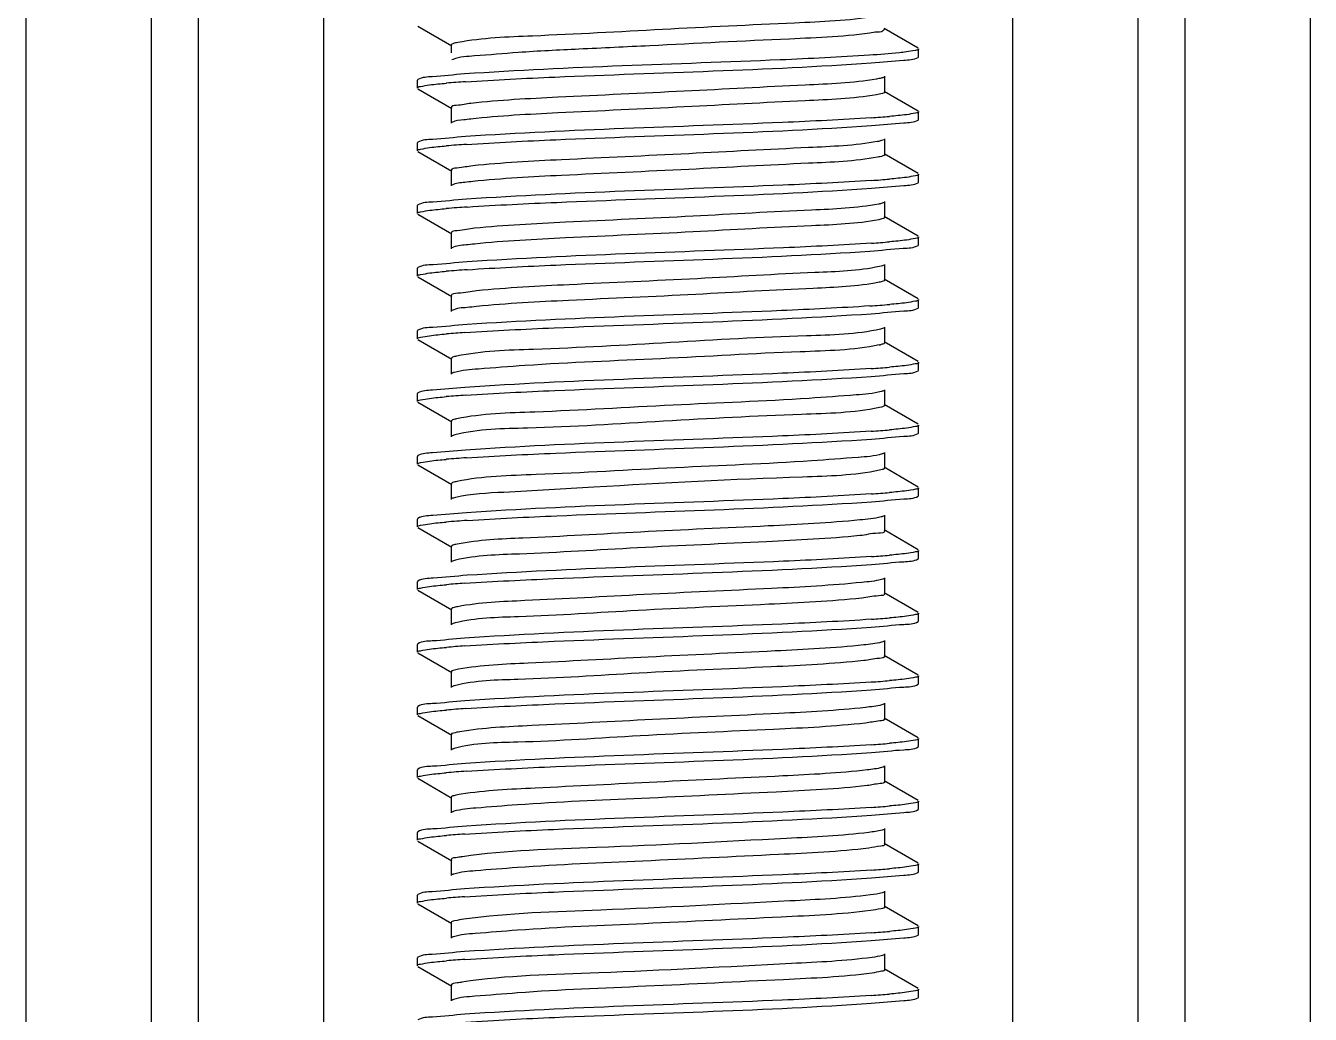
# Model space of a CAD drawing. Extents: x 1382187 to 1725648, y 860327 to 1571294.
# Drawn here: x 1512743.1 to 1513231.3, y 1212418.3 to 1212793.8 of the extents above; entities that cross this region are included whole.
import ezdxf

# ---------------------------------------------------------------- set-up
doc = ezdxf.new("R2010")
doc.units = 0
doc.header["$LTSCALE"] = 1000
doc.header["$MEASUREMENT"] = 0

msp = doc.modelspace()

# ---------------------------------------------------------------- linework, layer by layer
at = {"linetype": 'Continuous'}
for p, q in [((1512743.1, 1215988.29), (1512743.1, 1211247.26)), ((1512790.73, 1215988.29), (1512790.73, 1211247.26)), ((1512808.59, 1215988.29), (1512808.59, 1211247.26)), ((1512856.21, 1215988.29), (1512856.21, 1211247.26)), ((1513118.15, 1215988.29), (1513118.15, 1211247.26)), ((1513165.78, 1215988.29), (1513165.78, 1211247.26)), ((1513183.64, 1215988.29), (1513183.64, 1211247.26)), ((1513231.26, 1215988.29), (1513231.26, 1211247.26)), ((1512892.16, 1212793.7), (1512905.08, 1212786.22)), ((1513082.21, 1212785.29), (1513069.29, 1212792.77)), ((1512904.82, 1212786.52), (1512904.82, 1212783.51)), ((1512905.51, 1212781.05), (1512905.08, 1212780.87)), ((1513082.21, 1212781.79), (1513082.43, 1212782.05)), ((1513082.43, 1212782.05), (1513082.43, 1212785.03)), ((1513082.43, 1212782.05), (1513082.43, 1212785.03)), ((1512892.16, 1212773.38), (1512891.93, 1212773.12)), ((1512891.93, 1212770.15), (1512891.93, 1212773.12)), ((1512891.93, 1212770.15), (1512891.93, 1212773.12)), ((1513069.55, 1212768.66), (1513069.55, 1212774.61)), ((1512892.16, 1212769.89), (1512905.08, 1212762.4)), ((1513069.34, 1212768.92), (1513082.2, 1212761.48)), ((1512904.82, 1212762.7), (1512904.82, 1212756.75)), ((1513082.21, 1212757.98), (1513082.43, 1212758.24)), ((1513082.43, 1212758.24), (1513082.43, 1212761.22)), ((1513082.43, 1212758.24), (1513082.43, 1212761.22)), ((1512892.16, 1212749.57), (1512891.93, 1212749.31)), ((1512891.93, 1212746.33), (1512891.93, 1212749.31)), ((1512891.93, 1212746.33), (1512891.93, 1212749.31)), ((1513069.55, 1212744.85), (1513069.55, 1212750.8)), ((1512892.16, 1212746.07), (1512905.08, 1212738.59)), ((1513082.21, 1212737.66), (1513069.29, 1212745.15)), ((1512904.82, 1212738.89), (1512904.82, 1212732.94)), ((1513082.43, 1212734.43), (1513082.43, 1212737.4)), ((1513082.43, 1212734.43), (1513082.43, 1212737.4)), ((1513082.21, 1212734.17), (1513082.43, 1212734.43)), ((1512892.16, 1212725.76), (1512891.93, 1212725.5)), ((1512891.93, 1212722.52), (1512891.93, 1212725.5)), ((1512891.93, 1212722.52), (1512891.93, 1212725.5)), ((1513069.55, 1212721.03), (1513069.55, 1212726.99)), ((1512892.16, 1212722.26), (1512905.08, 1212714.78)), ((1513082.21, 1212713.85), (1513069.29, 1212721.33)), ((1512904.82, 1212715.08), (1512904.82, 1212709.13)), ((1513082.43, 1212710.61), (1513082.43, 1212713.59)), ((1513082.43, 1212710.61), (1513082.43, 1212713.59)), ((1513082.21, 1212710.35), (1513082.43, 1212710.61)), ((1513069.55, 1212697.22), (1513069.55, 1212703.17)), ((1512892.16, 1212701.95), (1512891.93, 1212701.68)), ((1512891.93, 1212698.71), (1512891.93, 1212701.68)), ((1512891.93, 1212698.71), (1512891.93, 1212701.68)), ((1512892.16, 1212698.45), (1512905.08, 1212690.97)), ((1513082.21, 1212690.04), (1513069.29, 1212697.52)), ((1512904.82, 1212691.27), (1512904.82, 1212685.31)), ((1513082.43, 1212686.8), (1513082.43, 1212689.78)), ((1513082.43, 1212686.8), (1513082.43, 1212689.78)), ((1513082.21, 1212686.54), (1513082.43, 1212686.8)), ((1513069.55, 1212673.41), (1513069.55, 1212679.36)), ((1512892.16, 1212678.13), (1512891.93, 1212677.87)), ((1512891.93, 1212674.9), (1512891.93, 1212677.87)), ((1512891.93, 1212674.9), (1512891.93, 1212677.87)), ((1512892.16, 1212674.63), (1512905.08, 1212667.15)), ((1513082.21, 1212666.23), (1513069.29, 1212673.71)), ((1512904.82, 1212667.45), (1512904.82, 1212661.5)), ((1513082.43, 1212662.99), (1513082.43, 1212665.97)), ((1513082.43, 1212662.99), (1513082.43, 1212665.97)), ((1513082.21, 1212662.73), (1513082.43, 1212662.99)), ((1512892.16, 1212654.32), (1512891.93, 1212654.06)), ((1512891.93, 1212651.08), (1512891.93, 1212654.06)), ((1512891.93, 1212651.08), (1512891.93, 1212654.06)), ((1513069.55, 1212649.59), (1513069.55, 1212655.55)), ((1512892.16, 1212650.82), (1512905.08, 1212643.34)), ((1513082.21, 1212642.41), (1513069.29, 1212649.9)), ((1513068.26, 1212648.92), (1513067.51, 1212648.75)), ((1512904.82, 1212643.64), (1512904.82, 1212637.69)), ((1513082.43, 1212639.18), (1513082.43, 1212642.15)), ((1513082.43, 1212639.18), (1513082.43, 1212642.15)), ((1513082.21, 1212638.92), (1513082.43, 1212639.18)), ((1512892.16, 1212630.51), (1512891.93, 1212630.25)), ((1512891.93, 1212627.27), (1512891.93, 1212630.25)), ((1512891.93, 1212627.27), (1512891.93, 1212630.25)), ((1513069.55, 1212625.78), (1513069.55, 1212631.73)), ((1512892.16, 1212627.01), (1512905.08, 1212619.53)), ((1513068.53, 1212625.19), (1513067.55, 1212624.94)), ((1513082.21, 1212618.6), (1513069.29, 1212626.08)), ((1512904.82, 1212619.83), (1512904.82, 1212613.87)), ((1513082.21, 1212615.1), (1513082.43, 1212615.36)), ((1513082.43, 1212615.36), (1513082.43, 1212618.34)), ((1513082.43, 1212615.36), (1513082.43, 1212618.34)), ((1512892.16, 1212606.69), (1512891.93, 1212606.43)), ((1512891.93, 1212603.46), (1512891.93, 1212606.43)), ((1512891.93, 1212603.46), (1512891.93, 1212606.43)), ((1513069.55, 1212601.97), (1513069.55, 1212607.92)), ((1512892.16, 1212603.2), (1512905.08, 1212595.71)), ((1513082.21, 1212594.79), (1513069.29, 1212602.27)), ((1512904.82, 1212596.02), (1512904.82, 1212590.06)), ((1513082.21, 1212591.29), (1513082.43, 1212591.55)), ((1513082.43, 1212591.55), (1513082.43, 1212594.53)), ((1513082.43, 1212591.55), (1513082.43, 1212594.53)), ((1512892.16, 1212582.88), (1512891.93, 1212582.62)), ((1512891.93, 1212579.64), (1512891.93, 1212582.62)), ((1512891.93, 1212579.64), (1512891.93, 1212582.62)), ((1513069.55, 1212578.16), (1513069.55, 1212584.11)), ((1512892.16, 1212579.38), (1512905.08, 1212571.9)), ((1513082.21, 1212570.97), (1513069.29, 1212578.46)), ((1512904.82, 1212572.2), (1512904.82, 1212566.25)), ((1513082.21, 1212567.48), (1513082.43, 1212567.74)), ((1513082.43, 1212567.74), (1513082.43, 1212570.71)), ((1513082.43, 1212567.74), (1513082.43, 1212570.71)), ((1512892.16, 1212559.07), (1512891.93, 1212558.81)), ((1512891.93, 1212555.83), (1512891.93, 1212558.81)), ((1512891.93, 1212555.83), (1512891.93, 1212558.81)), ((1513069.55, 1212554.34), (1513069.55, 1212560.3)), ((1512892.16, 1212555.57), (1512905.08, 1212548.09)), ((1513082.21, 1212547.16), (1513069.29, 1212554.64)), ((1512904.82, 1212548.39), (1512904.82, 1212542.44)), ((1513082.43, 1212543.92), (1513082.43, 1212546.9)), ((1513082.43, 1212543.92), (1513082.43, 1212546.9)), ((1513082.21, 1212543.66), (1513082.43, 1212543.92)), ((1512892.16, 1212535.26), (1512891.93, 1212534.99)), ((1512891.93, 1212532.02), (1512891.93, 1212534.99)), ((1512891.93, 1212532.02), (1512891.93, 1212534.99)), ((1513069.55, 1212530.53), (1513069.55, 1212536.48)), ((1512892.16, 1212531.76), (1512905.08, 1212524.28)), ((1513082.21, 1212523.35), (1513069.29, 1212530.83)), ((1512904.82, 1212524.58), (1512904.82, 1212518.62)), ((1513082.43, 1212520.11), (1513082.43, 1212523.09)), ((1513082.43, 1212520.11), (1513082.43, 1212523.09)), ((1513082.21, 1212519.85), (1513082.43, 1212520.11)), ((1513069.55, 1212506.72), (1513069.55, 1212512.67)), ((1512892.16, 1212511.44), (1512891.93, 1212511.18)), ((1512891.93, 1212508.21), (1512891.93, 1212511.18)), ((1512891.93, 1212508.21), (1512891.93, 1212511.18)), ((1512892.16, 1212507.94), (1512905.08, 1212500.46)), ((1513082.21, 1212499.54), (1513069.29, 1212507.02)), ((1512904.82, 1212500.76), (1512904.82, 1212494.81)), ((1513082.43, 1212496.3), (1513082.43, 1212499.28)), ((1513082.43, 1212496.3), (1513082.43, 1212499.28)), ((1513082.21, 1212496.04), (1513082.43, 1212496.3)), ((1513069.55, 1212482.9), (1513069.55, 1212488.86)), ((1512892.16, 1212487.63), (1512891.93, 1212487.37)), ((1512891.93, 1212484.39), (1512891.93, 1212487.37)), ((1512891.93, 1212484.39), (1512891.93, 1212487.37)), ((1512892.16, 1212484.13), (1512905.08, 1212476.65)), ((1513082.21, 1212475.72), (1513069.29, 1212483.21)), ((1512904.82, 1212476.95), (1512904.82, 1212471)), ((1513082.43, 1212472.49), (1513082.43, 1212475.46)), ((1513082.43, 1212472.49), (1513082.43, 1212475.46)), ((1513082.21, 1212472.23), (1513082.43, 1212472.49)), ((1512892.16, 1212463.82), (1512891.93, 1212463.56)), ((1513069.55, 1212459.09), (1513069.55, 1212465.04)), ((1512891.93, 1212460.58), (1512891.93, 1212463.56)), ((1512891.93, 1212460.58), (1512891.93, 1212463.56)), ((1512892.16, 1212460.32), (1512905.08, 1212452.84)), ((1513082.21, 1212451.91), (1513069.29, 1212459.39)), ((1512904.82, 1212453.14), (1512904.82, 1212447.19)), ((1513082.43, 1212448.67), (1513082.43, 1212451.65)), ((1513082.43, 1212448.67), (1513082.43, 1212451.65)), ((1513082.21, 1212448.41), (1513082.43, 1212448.67)), ((1512892.16, 1212440), (1512891.93, 1212439.74)), ((1512891.93, 1212436.77), (1512891.93, 1212439.74)), ((1512891.93, 1212436.77), (1512891.93, 1212439.74)), ((1513069.55, 1212435.28), (1513069.55, 1212441.23)), ((1512892.16, 1212436.51), (1512905.08, 1212429.02)), ((1513082.21, 1212428.1), (1513069.29, 1212435.58)), ((1512904.82, 1212429.33), (1512904.82, 1212423.37)), ((1513082.21, 1212424.6), (1513082.43, 1212424.86)), ((1513082.43, 1212424.86), (1513082.43, 1212427.84)), ((1513082.43, 1212424.86), (1513082.43, 1212427.84))]:
    msp.add_line(p, q, dxfattribs=at)
for centre, radius, start, end in [((1512937.72, 1212358.37), 415.08, 93.7926, 94.8061), ((1513037.05, 1213167.97), 410.04, 273.8292, 274.8033), ((1512938.12, 1212329.59), 420.06, 93.7603, 94.8057), ((1513037.11, 1213143.39), 409.27, 273.8342, 274.8034), ((1512938.56, 1212300.16), 425.69, 93.7255, 94.8043), ((1513037.24, 1213117.93), 407.62, 273.8451, 274.8038), ((1512938.48, 1212277.37), 424.66, 93.7318, 94.8044), ((1513036.38, 1213104.79), 418.32, 273.7704, 274.8067), ((1512937.42, 1212266.92), 411.26, 93.8184, 94.8057), ((1513063.86, 1212690.09), 17.9, 281.5616, 283.1978), ((1513037.05, 1213072.71), 410.03, 273.8292, 274.8033), ((1512937.71, 1212239.45), 414.93, 93.7936, 94.8061), ((1513037.05, 1213048.92), 410.05, 273.8291, 274.8033), ((1512938.1, 1212210.71), 419.88, 93.7615, 94.8057), ((1513037.1, 1213024.38), 409.32, 273.8339, 274.8034), ((1512938.55, 1212181.29), 425.5, 93.7266, 94.8043), ((1513037.23, 1212998.93), 407.68, 273.8448, 274.8037), ((1512937.23, 1212174.04), 408.89, 93.8354, 94.8048), ((1513037.11, 1212976.73), 409.29, 273.8341, 274.8034), ((1512937.41, 1212147.96), 411.16, 93.8191, 94.8056), ((1513037.05, 1212953.64), 410.02, 273.8293, 274.8033), ((1512937.7, 1212120.53), 414.79, 93.7945, 94.8061), ((1513037.05, 1212929.86), 410.06, 273.829, 274.8033), ((1512938.09, 1212091.86), 419.66, 93.7629, 94.8058), ((1513037.09, 1212905.54), 409.55, 273.8325, 274.8033), ((1512937.15, 1212079.76), 407.91, 93.8435, 94.8035), ((1513037.22, 1212880.02), 407.83, 273.8438, 274.8035), ((1512937.23, 1212055.03), 408.84, 93.8358, 94.8047), ((1513037.11, 1212857.63), 409.26, 273.8343, 274.8034), ((1512937.4, 1212028.99), 411.06, 93.8198, 94.8056), ((1513037.05, 1212834.56), 410, 273.8293, 274.8033)]:
    msp.add_arc(centre, radius, start, end, dxfattribs=at)
for points, knots in [([(1513065.92, 1212797.3), (1513055.81, 1212795.71), (1513028.75, 1212794.6), (1512985.36, 1212792.44), (1512942.75, 1212790.06), (1512916.66, 1212789.21), (1512907.32, 1212787.45)], [0, 0, 0, 0, 0.193342, 0.50965, 0.820575, 1, 1, 1, 1]), ([(1513065.92, 1212791.34), (1513055.15, 1212789.65), (1513026.47, 1212788.58), (1512988.96, 1212786.59), (1512954.61, 1212784.97), (1512932.37, 1212783.92), (1512916.53, 1212782.48), (1512908.11, 1212781.98), (1512905.51, 1212781.05)], [0, 0, 0, 0, 0.203475, 0.533865, 0.701503, 0.845145, 0.948486, 1, 1, 1, 1]), ([(1513069.28, 1212792.77), (1513069.5, 1212792.65), (1513068.34, 1212790.86), (1513066.98, 1212791.51), (1513065.92, 1212791.34)], [0, 0, 0, 0, 0.189692, 1, 1, 1, 1]), ([(1512907.32, 1212787.45), (1512906.69, 1212787.33), (1512905.97, 1212787.17), (1512904.82, 1212786.78), (1512904.82, 1212786.52)], [0, 0, 0, 0, 0.711587, 1, 1, 1, 1]), ([(1513063.79, 1212782.62), (1513052.47, 1212781.86), (1513001.17, 1212779.4), (1512949.81, 1212778.21), (1512909.88, 1212775.49)], [0, 0, 0, 0, 0.220809, 1, 1, 1, 1]), ([(1513077.77, 1212783.84), (1513076.88, 1212783.72), (1513072.23, 1212783.21), (1513067.56, 1212782.87), (1513063.79, 1212782.62)], [0, 0, 0, 0, 0.191038, 1, 1, 1, 1]), ([(1513064.43, 1212779.68), (1513068.54, 1212779.96), (1513074.31, 1212780.76), (1513080.6, 1212780.87), (1513082.21, 1212781.79)], [0, 0, 0, 0, 0.690315, 1, 1, 1, 1]), ([(1513082.43, 1212785.03), (1513082.43, 1212784.59), (1513080.11, 1212784.31), (1513078.94, 1212783.99), (1513077.77, 1212783.84)], [0, 0, 0, 0, 0.271231, 1, 1, 1, 1]), ([(1512910.27, 1212772.54), (1512921.56, 1212773.3), (1512972.95, 1212775.77), (1513024.4, 1212776.96), (1513064.43, 1212779.68)], [0, 0, 0, 0, 0.220033, 1, 1, 1, 1]), ([(1512891.93, 1212770.15), (1512891.93, 1212770.58), (1512894.23, 1212770.87), (1512895.38, 1212771.18), (1512896.54, 1212771.33)], [0, 0, 0, 0, 0.271439, 1, 1, 1, 1]), ([(1512909.88, 1212775.49), (1512905.78, 1212775.21), (1512900.03, 1212774.41), (1512893.76, 1212774.3), (1512892.16, 1212773.38)], [0, 0, 0, 0, 0.690276, 1, 1, 1, 1]), ([(1513066.39, 1212773.56), (1513057.44, 1212772.05), (1513032.99, 1212771.03), (1512992.66, 1212768.84), (1512950.31, 1212766.91), (1512923.24, 1212765.54), (1512912.27, 1212764.33)], [0, 0, 0, 0, 0.176416, 0.473758, 0.785535, 1, 1, 1, 1]), ([(1513069.28, 1212774.31), (1513068.96, 1212774.12), (1513067.98, 1212773.86), (1513067.01, 1212773.66), (1513066.39, 1212773.56)], [0, 0, 0, 0, 0.372348, 1, 1, 1, 1]), ([(1513066.39, 1212767.61), (1513057.44, 1212766.1), (1513032.99, 1212765.08), (1512992.66, 1212762.88), (1512950.31, 1212760.96), (1512923.24, 1212759.59), (1512912.27, 1212758.38)], [0, 0, 0, 0, 0.176416, 0.473758, 0.785535, 1, 1, 1, 1]), ([(1513069.54, 1212768.66), (1513069.54, 1212768.34), (1513068.06, 1212767.95), (1513067.19, 1212767.74), (1513066.39, 1212767.61)], [0, 0, 0, 0, 0.283117, 1, 1, 1, 1]), ([(1512912.27, 1212764.33), (1512910.4, 1212764.12), (1512908.62, 1212763.58), (1512904.82, 1212763.39), (1512904.82, 1212762.7)], [0, 0, 0, 0, 0.732536, 1, 1, 1, 1]), ([(1512912.27, 1212758.38), (1512911.37, 1212758.28), (1512908.98, 1212757.92), (1512906.41, 1212757.82), (1512905.08, 1212757.05)], [0, 0, 0, 0, 0.371201, 1, 1, 1, 1]), ([(1513064.43, 1212758.85), (1513053.2, 1212758.08), (1513001.81, 1212755.61), (1512950.36, 1212754.4), (1512910.27, 1212751.7)], [0, 0, 0, 0, 0.218896, 1, 1, 1, 1]), ([(1513064.48, 1212755.87), (1513068.58, 1212756.15), (1513074.33, 1212756.95), (1513080.61, 1212757.06), (1513082.21, 1212757.98)], [0, 0, 0, 0, 0.690269, 1, 1, 1, 1]), ([(1513082.43, 1212761.22), (1513082.43, 1212760.78), (1513080.14, 1212760.5), (1513078.99, 1212760.18), (1513077.83, 1212760.03)], [0, 0, 0, 0, 0.271491, 1, 1, 1, 1]), ([(1512910.27, 1212751.7), (1512906.08, 1212751.42), (1512900.2, 1212750.6), (1512893.79, 1212750.51), (1512892.16, 1212749.57)], [0, 0, 0, 0, 0.690689, 1, 1, 1, 1]), ([(1512910.57, 1212748.74), (1512921.88, 1212749.5), (1512973.18, 1212751.96), (1513024.55, 1212753.16), (1513064.48, 1212755.87)], [0, 0, 0, 0, 0.220774, 1, 1, 1, 1]), ([(1512891.93, 1212746.33), (1512891.93, 1212746.77), (1512894.26, 1212747.05), (1512895.43, 1212747.37), (1512896.6, 1212747.53)], [0, 0, 0, 0, 0.271222, 1, 1, 1, 1]), ([(1513066.83, 1212749.82), (1513058.17, 1212748.26), (1513034.1, 1212747.32), (1512994.12, 1212745.07), (1512951.57, 1212743.18), (1512924.19, 1212741.78), (1512912.97, 1212740.59)], [0, 0, 0, 0, 0.171322, 0.466729, 0.780436, 1, 1, 1, 1]), ([(1513069.28, 1212750.5), (1513069, 1212750.34), (1513068.18, 1212750.09), (1513067.35, 1212749.92), (1513066.83, 1212749.82)], [0, 0, 0, 0, 0.378906, 1, 1, 1, 1]), ([(1513066.83, 1212743.87), (1513058.17, 1212742.3), (1513034.1, 1212741.37), (1512994.12, 1212739.11), (1512951.57, 1212737.22), (1512924.19, 1212735.83), (1512912.97, 1212734.64)], [0, 0, 0, 0, 0.171322, 0.466729, 0.780436, 1, 1, 1, 1]), ([(1513069.54, 1212744.85), (1513069.54, 1212744.57), (1513068.29, 1212744.17), (1513067.52, 1212743.99), (1513066.83, 1212743.87)], [0, 0, 0, 0, 0.286608, 1, 1, 1, 1]), ([(1512912.97, 1212740.59), (1512910.93, 1212740.38), (1512909, 1212739.77), (1512904.82, 1212739.64), (1512904.82, 1212738.89)], [0, 0, 0, 0, 0.7335, 1, 1, 1, 1]), ([(1513082.43, 1212737.4), (1513082.43, 1212736.97), (1513080.15, 1212736.69), (1513079, 1212736.37), (1513077.84, 1212736.22)], [0, 0, 0, 0, 0.271533, 1, 1, 1, 1]), ([(1512912.97, 1212734.64), (1512911.98, 1212734.53), (1512909.37, 1212734.15), (1512906.53, 1212734.08), (1512905.08, 1212733.24)], [0, 0, 0, 0, 0.373307, 1, 1, 1, 1]), ([(1513064.48, 1212735.04), (1513053.28, 1212734.28), (1513001.98, 1212731.8), (1512950.62, 1212730.59), (1512910.57, 1212727.91)], [0, 0, 0, 0, 0.218489, 1, 1, 1, 1]), ([(1513064.57, 1212732.07), (1513068.65, 1212732.35), (1513074.38, 1212733.14), (1513080.61, 1212733.25), (1513082.21, 1212734.17)], [0, 0, 0, 0, 0.690169, 1, 1, 1, 1]), ([(1512910.57, 1212727.91), (1512906.31, 1212727.62), (1512900.33, 1212726.8), (1512893.82, 1212726.71), (1512892.16, 1212725.76)], [0, 0, 0, 0, 0.690984, 1, 1, 1, 1]), ([(1512910.9, 1212724.95), (1512922.24, 1212725.71), (1512973.47, 1212728.16), (1513024.75, 1212729.35), (1513064.57, 1212732.07)], [0, 0, 0, 0, 0.221632, 1, 1, 1, 1]), ([(1512891.93, 1212722.52), (1512891.93, 1212722.97), (1512894.3, 1212723.24), (1512895.49, 1212723.57), (1512896.68, 1212723.72)], [0, 0, 0, 0, 0.270951, 1, 1, 1, 1]), ([(1513067.24, 1212726.09), (1513058.87, 1212724.45), (1513035.19, 1212723.62), (1512995.58, 1212721.29), (1512952.85, 1212719.44), (1512925.16, 1212718.02), (1512913.7, 1212716.86)], [0, 0, 0, 0, 0.16621, 0.459673, 0.775317, 1, 1, 1, 1]), ([(1513069.28, 1212726.68), (1513069.04, 1212726.55), (1513068.36, 1212726.33), (1513067.67, 1212726.17), (1513067.24, 1212726.09)], [0, 0, 0, 0, 0.386574, 1, 1, 1, 1]), ([(1513067.24, 1212720.13), (1513058.87, 1212718.5), (1513035.19, 1212717.67), (1512995.58, 1212715.34), (1512952.85, 1212713.48), (1512925.16, 1212712.07), (1512913.7, 1212710.9)], [0, 0, 0, 0, 0.16621, 0.459673, 0.775317, 1, 1, 1, 1]), ([(1513069.54, 1212721.03), (1513069.54, 1212720.79), (1513068.5, 1212720.4), (1513067.82, 1212720.25), (1513067.24, 1212720.13)], [0, 0, 0, 0, 0.29131, 1, 1, 1, 1]), ([(1512913.7, 1212716.86), (1512911.48, 1212716.63), (1512909.39, 1212715.96), (1512904.82, 1212715.89), (1512904.82, 1212715.08)], [0, 0, 0, 0, 0.734301, 1, 1, 1, 1]), ([(1513082.43, 1212713.59), (1513082.43, 1212713.16), (1513080.17, 1212712.87), (1513079.02, 1212712.56), (1513077.87, 1212712.41)], [0, 0, 0, 0, 0.271629, 1, 1, 1, 1]), ([(1512913.7, 1212710.9), (1512912.61, 1212710.79), (1512909.76, 1212710.38), (1512906.66, 1212710.34), (1512905.08, 1212709.43)], [0, 0, 0, 0, 0.375224, 1, 1, 1, 1]), ([(1512910.84, 1212701.14), (1512922.09, 1212701.89), (1512973.11, 1212704.33), (1513024.19, 1212705.54), (1513063.89, 1212708.21)], [0, 0, 0, 0, 0.220785, 1, 1, 1, 1]), ([(1513064.57, 1212711.23), (1513053.42, 1212710.47), (1513002.2, 1212708), (1512950.92, 1212706.78), (1512910.9, 1212704.12)], [0, 0, 0, 0, 0.217929, 1, 1, 1, 1]), ([(1513063.89, 1212708.21), (1513068.13, 1212708.49), (1513074.08, 1212709.32), (1513080.56, 1212709.41), (1513082.21, 1212710.35)], [0, 0, 0, 0, 0.690884, 1, 1, 1, 1]), ([(1512910.9, 1212704.12), (1512906.56, 1212703.83), (1512900.48, 1212702.99), (1512893.85, 1212702.91), (1512892.16, 1212701.95)], [0, 0, 0, 0, 0.691296, 1, 1, 1, 1]), ([(1513069.28, 1212702.87), (1513069.08, 1212702.76), (1513068.52, 1212702.56), (1513067.96, 1212702.42), (1513067.61, 1212702.35)], [0, 0, 0, 0, 0.395232, 1, 1, 1, 1]), ([(1512891.93, 1212698.71), (1512891.93, 1212699.15), (1512894.3, 1212699.43), (1512895.48, 1212699.76), (1512896.67, 1212699.91)], [0, 0, 0, 0, 0.270992, 1, 1, 1, 1]), ([(1513067.61, 1212702.35), (1513059.55, 1212700.63), (1513036.26, 1212699.93), (1512997.03, 1212697.52), (1512954.14, 1212695.7), (1512926.16, 1212694.27), (1512914.46, 1212693.12)], [0, 0, 0, 0, 0.161077, 0.452585, 0.770175, 1, 1, 1, 1]), ([(1512914.46, 1212693.12), (1512912.06, 1212692.88), (1512909.8, 1212692.14), (1512904.82, 1212692.14), (1512904.82, 1212691.27)], [0, 0, 0, 0, 0.734958, 1, 1, 1, 1]), ([(1513067.37, 1212696.35), (1513059.17, 1212694.7), (1513035.81, 1212693.91), (1512996.56, 1212691.56), (1512953.87, 1212689.73), (1512926.08, 1212688.3), (1512914.46, 1212687.17)], [0, 0, 0, 0, 0.163685, 0.455244, 0.771393, 1, 1, 1, 1]), ([(1513069.54, 1212697.22), (1513069.54, 1212696.99), (1513068.56, 1212696.6), (1513067.92, 1212696.46), (1513067.37, 1212696.35)], [0, 0, 0, 0, 0.292957, 1, 1, 1, 1]), ([(1513082.43, 1212689.78), (1513082.43, 1212689.34), (1513080.13, 1212689.06), (1513078.96, 1212688.74), (1513077.8, 1212688.59)], [0, 0, 0, 0, 0.271348, 1, 1, 1, 1]), ([(1512914.46, 1212687.17), (1512913.27, 1212687.05), (1512910.18, 1212686.61), (1512906.79, 1212686.61), (1512905.08, 1212685.61)], [0, 0, 0, 0, 0.376966, 1, 1, 1, 1]), ([(1512910.03, 1212677.27), (1512921.31, 1212678.04), (1512972.78, 1212680.51), (1513024.31, 1212681.71), (1513064.43, 1212684.43)], [0, 0, 0, 0, 0.219478, 1, 1, 1, 1]), ([(1513063.89, 1212687.37), (1513052.7, 1212686.62), (1513001.69, 1212684.17), (1512950.61, 1212682.95), (1512910.84, 1212680.3)], [0, 0, 0, 0, 0.219586, 1, 1, 1, 1]), ([(1513064.43, 1212684.43), (1513068.54, 1212684.71), (1513074.31, 1212685.51), (1513080.6, 1212685.62), (1513082.21, 1212686.54)], [0, 0, 0, 0, 0.690315, 1, 1, 1, 1]), ([(1512910.84, 1212680.3), (1512906.51, 1212680.01), (1512900.45, 1212679.17), (1512893.84, 1212679.1), (1512892.16, 1212678.13)], [0, 0, 0, 0, 0.69124, 1, 1, 1, 1]), ([(1513067.95, 1212678.61), (1513058.78, 1212676.45), (1513031.86, 1212676.08), (1512988.03, 1212673.4), (1512943.76, 1212670.93), (1512916.41, 1212670.3), (1512906.82, 1212668.29)], [0, 0, 0, 0, 0.175128, 0.495203, 0.817983, 1, 1, 1, 1]), ([(1513069.28, 1212679.06), (1513069.12, 1212678.96), (1513068.67, 1212678.8), (1513068.22, 1212678.68), (1513067.95, 1212678.61)], [0, 0, 0, 0, 0.405131, 1, 1, 1, 1]), ([(1512891.93, 1212674.9), (1512891.93, 1212675.33), (1512894.21, 1212675.61), (1512895.36, 1212675.92), (1512896.5, 1212676.07)], [0, 0, 0, 0, 0.27158, 1, 1, 1, 1]), ([(1513067.45, 1212672.55), (1513057.61, 1212670.53), (1513029.72, 1212669.92), (1512984.97, 1212667.11), (1512944.06, 1212665.69), (1512917.95, 1212663.6), (1512908.87, 1212662.97), (1512905.89, 1212662.11)], [0, 0, 0, 0, 0.186078, 0.513276, 0.832943, 0.94246, 1, 1, 1, 1]), ([(1513069.54, 1212673.41), (1513069.54, 1212673.22), (1513068.86, 1212672.88), (1513068.36, 1212672.76), (1513067.95, 1212672.66)], [0, 0, 0, 0, 0.304522, 1, 1, 1, 1]), ([(1512906.82, 1212668.29), (1512906.32, 1212668.18), (1512905.71, 1212668.05), (1512904.82, 1212667.67), (1512904.82, 1212667.45)], [0, 0, 0, 0, 0.704943, 1, 1, 1, 1]), ([(1513082.43, 1212665.97), (1513082.43, 1212665.53), (1513080.14, 1212665.25), (1513078.99, 1212664.93), (1513077.83, 1212664.78)], [0, 0, 0, 0, 0.271492, 1, 1, 1, 1]), ([(1512905.89, 1212662.11), (1512905.73, 1212662.06), (1512905.45, 1212661.98), (1512905.19, 1212661.86), (1512905.08, 1212661.8)], [0, 0, 0, 0, 0.573549, 1, 1, 1, 1]), ([(1513064.43, 1212663.6), (1513053.17, 1212662.83), (1513001.7, 1212660.35), (1512950.17, 1212659.16), (1512910.03, 1212656.43)], [0, 0, 0, 0, 0.219133, 1, 1, 1, 1]), ([(1512910.26, 1212653.47), (1512921.55, 1212654.23), (1512972.94, 1212656.7), (1513024.39, 1212657.9), (1513064.43, 1212660.62)], [0, 0, 0, 0, 0.220011, 1, 1, 1, 1]), ([(1513064.43, 1212660.62), (1513068.54, 1212660.9), (1513074.31, 1212661.7), (1513080.6, 1212661.81), (1513082.21, 1212662.73)], [0, 0, 0, 0, 0.690316, 1, 1, 1, 1]), ([(1512910.03, 1212656.43), (1512905.89, 1212656.15), (1512900.09, 1212655.35), (1512893.77, 1212655.25), (1512892.16, 1212654.32)], [0, 0, 0, 0, 0.690447, 1, 1, 1, 1]), ([(1513068.26, 1212654.88), (1513065.14, 1212654.06), (1513055.89, 1212653.37), (1513029.58, 1212651.36), (1512988.75, 1212649.9), (1512944.24, 1212647.1), (1512916.59, 1212646.51), (1512906.87, 1212644.49)], [0, 0, 0, 0, 0.059799, 0.170734, 0.490641, 0.815855, 1, 1, 1, 1]), ([(1513069.28, 1212655.25), (1513069.15, 1212655.17), (1513068.81, 1212655.03), (1513068.46, 1212654.93), (1513068.26, 1212654.88)], [0, 0, 0, 0, 0.416277, 1, 1, 1, 1]), ([(1512891.93, 1212651.08), (1512891.93, 1212651.52), (1512894.22, 1212651.8), (1512895.38, 1212652.12), (1512896.54, 1212652.27)], [0, 0, 0, 0, 0.271445, 1, 1, 1, 1]), ([(1513069.54, 1212649.59), (1513069.54, 1212649.44), (1513069.01, 1212649.12), (1513068.59, 1212649.01), (1513068.26, 1212648.92)], [0, 0, 0, 0, 0.312927, 1, 1, 1, 1]), ([(1512906.87, 1212644.49), (1512906.35, 1212644.38), (1512905.73, 1212644.24), (1512904.82, 1212643.86), (1512904.82, 1212643.64)], [0, 0, 0, 0, 0.705397, 1, 1, 1, 1]), ([(1513067.51, 1212648.75), (1513057.82, 1212646.73), (1513030.24, 1212646.09), (1512985.7, 1212643.67), (1512941.94, 1212640.83), (1512915.13, 1212640.66), (1512906.17, 1212638.37)], [0, 0, 0, 0, 0.183701, 0.508444, 0.82842, 1, 1, 1, 1]), ([(1513064.43, 1212639.78), (1513053.19, 1212639.02), (1513001.8, 1212636.54), (1512950.35, 1212635.34), (1512910.26, 1212632.64)], [0, 0, 0, 0, 0.218907, 1, 1, 1, 1]), ([(1513082.43, 1212642.15), (1513082.43, 1212641.72), (1513080.14, 1212641.43), (1513078.99, 1212641.12), (1513077.83, 1212640.97)], [0, 0, 0, 0, 0.271491, 1, 1, 1, 1]), ([(1512906.17, 1212638.37), (1512905.95, 1212638.32), (1512905.58, 1212638.21), (1512905.22, 1212638.07), (1512905.08, 1212637.99)], [0, 0, 0, 0, 0.586059, 1, 1, 1, 1]), ([(1512910.56, 1212629.68), (1512921.87, 1212630.44), (1512973.18, 1212632.9), (1513024.54, 1212634.09), (1513064.47, 1212636.81)], [0, 0, 0, 0, 0.220746, 1, 1, 1, 1]), ([(1513064.47, 1212636.81), (1513068.58, 1212637.09), (1513074.33, 1212637.89), (1513080.61, 1212638), (1513082.21, 1212638.92)], [0, 0, 0, 0, 0.690272, 1, 1, 1, 1]), ([(1512910.26, 1212632.64), (1512906.07, 1212632.35), (1512900.2, 1212631.54), (1512893.79, 1212631.44), (1512892.16, 1212630.51)], [0, 0, 0, 0, 0.69068, 1, 1, 1, 1]), ([(1513068.53, 1212631.14), (1513065.58, 1212630.27), (1513056.54, 1212629.65), (1513030.49, 1212627.55), (1512989.57, 1212626.14), (1512944.75, 1212623.32), (1512916.8, 1212622.71), (1512906.93, 1212620.69)], [0, 0, 0, 0, 0.056967, 0.166117, 0.485703, 0.813401, 1, 1, 1, 1]), ([(1513069.28, 1212631.43), (1513069.18, 1212631.38), (1513068.94, 1212631.27), (1513068.68, 1212631.18), (1513068.53, 1212631.14)], [0, 0, 0, 0, 0.42914, 1, 1, 1, 1]), ([(1512891.93, 1212627.27), (1512891.93, 1212627.71), (1512894.26, 1212627.99), (1512895.43, 1212628.31), (1512896.6, 1212628.46)], [0, 0, 0, 0, 0.271231, 1, 1, 1, 1]), ([(1513067.55, 1212624.94), (1513057.98, 1212622.94), (1513021.5, 1212622.02), (1512973.98, 1212619.46), (1512930.11, 1212616.75), (1512912.46, 1212616.01), (1512906.48, 1212614.64)], [0, 0, 0, 0, 0.181624, 0.673933, 0.885992, 1, 1, 1, 1]), ([(1513069.54, 1212625.78), (1513069.54, 1212625.65), (1513069.15, 1212625.36), (1513068.79, 1212625.26), (1513068.53, 1212625.19)], [0, 0, 0, 0, 0.323936, 1, 1, 1, 1]), ([(1512906.93, 1212620.69), (1512906.4, 1212620.58), (1512905.77, 1212620.44), (1512904.82, 1212620.05), (1512904.82, 1212619.83)], [0, 0, 0, 0, 0.706204, 1, 1, 1, 1]), ([(1513064.47, 1212615.97), (1513053.28, 1212615.21), (1513001.97, 1212612.74), (1512950.61, 1212611.53), (1512910.56, 1212608.84)], [0, 0, 0, 0, 0.218507, 1, 1, 1, 1]), ([(1513064.57, 1212613), (1513068.65, 1212613.28), (1513074.38, 1212614.08), (1513080.61, 1212614.19), (1513082.21, 1212615.1)], [0, 0, 0, 0, 0.690172, 1, 1, 1, 1]), ([(1513082.43, 1212618.34), (1513082.43, 1212617.91), (1513080.15, 1212617.62), (1513078.99, 1212617.31), (1513077.84, 1212617.16)], [0, 0, 0, 0, 0.27153, 1, 1, 1, 1]), ([(1512906.48, 1212614.64), (1512906.2, 1212614.57), (1512905.72, 1212614.45), (1512905.26, 1212614.28), (1512905.08, 1212614.18)], [0, 0, 0, 0, 0.596978, 1, 1, 1, 1]), ([(1512910.89, 1212605.89), (1512922.23, 1212606.64), (1512973.46, 1212609.1), (1513024.74, 1212610.29), (1513064.57, 1212613)], [0, 0, 0, 0, 0.221603, 1, 1, 1, 1]), ([(1512910.56, 1212608.84), (1512906.3, 1212608.56), (1512900.33, 1212607.73), (1512893.82, 1212607.65), (1512892.16, 1212606.69)], [0, 0, 0, 0, 0.690974, 1, 1, 1, 1]), ([(1513060.06, 1212606.08), (1513048.47, 1212604.94), (1513020.69, 1212603.52), (1512977.99, 1212601.68), (1512938.67, 1212599.34), (1512915.24, 1212598.54), (1512907.02, 1212596.89)], [0, 0, 0, 0, 0.227856, 0.543944, 0.835881, 1, 1, 1, 1]), ([(1513069.28, 1212607.62), (1513068.95, 1212607.43), (1513065.89, 1212606.61), (1513062.79, 1212606.35), (1513060.06, 1212606.08)], [0, 0, 0, 0, 0.122489, 1, 1, 1, 1]), ([(1512891.93, 1212603.46), (1512891.93, 1212603.9), (1512894.3, 1212604.18), (1512895.49, 1212604.51), (1512896.68, 1212604.66)], [0, 0, 0, 0, 0.27096, 1, 1, 1, 1]), ([(1513069.54, 1212601.97), (1513069.55, 1212601.11), (1513064.65, 1212601.09), (1513062.43, 1212600.37), (1513060.06, 1212600.13)], [0, 0, 0, 0, 0.265163, 1, 1, 1, 1]), ([(1512907.02, 1212596.89), (1512906.46, 1212596.78), (1512905.81, 1212596.63), (1512904.83, 1212596.25), (1512904.82, 1212596.02)], [0, 0, 0, 0, 0.707279, 1, 1, 1, 1]), ([(1513060.06, 1212600.13), (1513048.29, 1212598.97), (1513020.1, 1212597.52), (1512976.93, 1212595.73), (1512937.66, 1212593.2), (1512914.39, 1212592.65), (1512906.49, 1212590.83)], [0, 0, 0, 0, 0.230632, 0.550008, 0.84183, 1, 1, 1, 1]), ([(1512906.49, 1212590.83), (1512906.2, 1212590.76), (1512905.72, 1212590.64), (1512905.26, 1212590.46), (1512905.08, 1212590.36)], [0, 0, 0, 0, 0.596953, 1, 1, 1, 1]), ([(1513064.57, 1212592.17), (1513053.42, 1212591.41), (1513002.19, 1212588.94), (1512950.91, 1212587.71), (1512910.89, 1212585.05)], [0, 0, 0, 0, 0.217948, 1, 1, 1, 1]), ([(1513064.47, 1212589.18), (1513068.58, 1212589.46), (1513074.33, 1212590.26), (1513080.61, 1212590.37), (1513082.21, 1212591.29)], [0, 0, 0, 0, 0.69027, 1, 1, 1, 1]), ([(1513082.43, 1212594.53), (1513082.43, 1212594.1), (1513080.17, 1212593.81), (1513079.02, 1212593.5), (1513077.87, 1212593.35)], [0, 0, 0, 0, 0.271626, 1, 1, 1, 1]), ([(1512909.88, 1212582.01), (1512921.16, 1212582.78), (1512972.69, 1212585.26), (1513024.29, 1212586.45), (1513064.47, 1212589.18)], [0, 0, 0, 0, 0.219156, 1, 1, 1, 1]), ([(1512891.93, 1212579.64), (1512891.93, 1212580.07), (1512894.2, 1212580.36), (1512895.35, 1212580.67), (1512896.49, 1212580.82)], [0, 0, 0, 0, 0.271632, 1, 1, 1, 1]), ([(1512910.89, 1212585.05), (1512906.55, 1212584.76), (1512900.48, 1212583.92), (1512893.84, 1212583.85), (1512892.16, 1212582.88)], [0, 0, 0, 0, 0.691286, 1, 1, 1, 1]), ([(1513060.81, 1212582.35), (1513049.4, 1212581.18), (1513021.78, 1212579.76), (1512979.08, 1212577.9), (1512939.39, 1212575.59), (1512915.63, 1212574.74), (1512907.21, 1212573.12)], [0, 0, 0, 0, 0.223654, 0.53891, 0.832763, 1, 1, 1, 1]), ([(1513069.28, 1212583.81), (1513068.97, 1212583.63), (1513066.17, 1212582.85), (1513063.32, 1212582.6), (1513060.81, 1212582.35)], [0, 0, 0, 0, 0.124444, 1, 1, 1, 1]), ([(1513060.81, 1212576.39), (1513049.08, 1212575.19), (1513020.73, 1212573.74), (1512977.19, 1212571.96), (1512937.6, 1212569.31), (1512914.12, 1212568.9), (1512906.27, 1212566.96)], [0, 0, 0, 0, 0.228548, 0.5497, 0.843389, 1, 1, 1, 1]), ([(1513069.54, 1212578.16), (1513069.55, 1212577.36), (1513065.05, 1212577.27), (1513062.99, 1212576.62), (1513060.81, 1212576.39)], [0, 0, 0, 0, 0.265626, 1, 1, 1, 1]), ([(1512907.21, 1212573.12), (1512906.6, 1212573), (1512905.91, 1212572.84), (1512904.83, 1212572.45), (1512904.82, 1212572.2)], [0, 0, 0, 0, 0.709708, 1, 1, 1, 1]), ([(1512906.27, 1212566.96), (1512906.03, 1212566.9), (1512905.63, 1212566.79), (1512905.23, 1212566.64), (1512905.08, 1212566.55)], [0, 0, 0, 0, 0.589537, 1, 1, 1, 1]), ([(1513064.47, 1212568.35), (1513053.19, 1212567.58), (1513001.66, 1212565.1), (1512950.07, 1212563.91), (1512909.88, 1212561.17)], [0, 0, 0, 0, 0.219182, 1, 1, 1, 1]), ([(1513064.43, 1212565.37), (1513068.55, 1212565.65), (1513074.31, 1212566.45), (1513080.6, 1212566.56), (1513082.21, 1212567.48)], [0, 0, 0, 0, 0.690315, 1, 1, 1, 1]), ([(1513082.43, 1212570.71), (1513082.43, 1212570.28), (1513080.15, 1212570), (1513078.99, 1212569.68), (1513077.84, 1212569.53)], [0, 0, 0, 0, 0.27153, 1, 1, 1, 1]), ([(1512910.03, 1212558.21), (1512921.31, 1212558.97), (1512972.78, 1212561.45), (1513024.31, 1212562.64), (1513064.43, 1212565.37)], [0, 0, 0, 0, 0.219464, 1, 1, 1, 1]), ([(1512891.93, 1212555.83), (1512891.93, 1212556.26), (1512894.2, 1212556.55), (1512895.36, 1212556.86), (1512896.5, 1212557.01)], [0, 0, 0, 0, 0.271583, 1, 1, 1, 1]), ([(1512909.88, 1212561.17), (1512905.78, 1212560.89), (1512900.03, 1212560.1), (1512893.76, 1212559.99), (1512892.16, 1212559.07)], [0, 0, 0, 0, 0.690282, 1, 1, 1, 1]), ([(1513061.54, 1212558.61), (1513050.37, 1212557.42), (1513023.05, 1212556.03), (1512980.54, 1212554.13), (1512940.48, 1212551.89), (1512916.34, 1212550.93), (1512907.62, 1212549.38)], [0, 0, 0, 0, 0.218541, 0.53186, 0.827656, 1, 1, 1, 1]), ([(1513069.29, 1212559.99), (1513069, 1212559.83), (1513066.44, 1212559.09), (1513063.82, 1212558.86), (1513061.54, 1212558.61)], [0, 0, 0, 0, 0.126922, 1, 1, 1, 1]), ([(1513061.54, 1212552.66), (1513049.86, 1212551.41), (1513021.39, 1212549.97), (1512977.53, 1212548.19), (1512937.62, 1212545.41), (1512913.91, 1212545.15), (1512906.1, 1212543.11)], [0, 0, 0, 0, 0.226203, 0.548928, 0.844544, 1, 1, 1, 1]), ([(1513069.54, 1212554.34), (1513069.55, 1212553.61), (1513065.45, 1212553.46), (1513063.54, 1212552.87), (1513061.54, 1212552.66)], [0, 0, 0, 0, 0.26668, 1, 1, 1, 1]), ([(1512907.62, 1212549.38), (1512906.91, 1212549.25), (1512906.13, 1212549.07), (1512904.83, 1212548.68), (1512904.82, 1212548.39)], [0, 0, 0, 0, 0.71423, 1, 1, 1, 1]), ([(1513082.43, 1212546.9), (1513082.43, 1212546.47), (1513080.14, 1212546.18), (1513078.99, 1212545.87), (1513077.83, 1212545.72)], [0, 0, 0, 0, 0.271492, 1, 1, 1, 1]), ([(1512906.1, 1212543.11), (1512905.9, 1212543.05), (1512905.55, 1212542.95), (1512905.22, 1212542.81), (1512905.08, 1212542.74)], [0, 0, 0, 0, 0.582774, 1, 1, 1, 1]), ([(1513064.43, 1212544.53), (1513053.17, 1212543.77), (1513001.7, 1212541.29), (1512950.17, 1212540.09), (1512910.03, 1212537.37)], [0, 0, 0, 0, 0.219137, 1, 1, 1, 1]), ([(1513064.43, 1212541.56), (1513068.54, 1212541.84), (1513074.31, 1212542.63), (1513080.6, 1212542.74), (1513082.21, 1212543.66)], [0, 0, 0, 0, 0.690317, 1, 1, 1, 1]), ([(1512910.03, 1212537.37), (1512905.89, 1212537.09), (1512900.09, 1212536.29), (1512893.77, 1212536.18), (1512892.16, 1212535.26)], [0, 0, 0, 0, 0.69044, 1, 1, 1, 1]), ([(1512910.25, 1212534.41), (1512921.54, 1212535.17), (1512972.94, 1212537.64), (1513024.39, 1212538.83), (1513064.43, 1212541.56)], [0, 0, 0, 0, 0.21999, 1, 1, 1, 1]), ([(1512891.93, 1212532.02), (1512891.93, 1212532.45), (1512894.22, 1212532.74), (1512895.38, 1212533.05), (1512896.54, 1212533.2)], [0, 0, 0, 0, 0.27145, 1, 1, 1, 1]), ([(1513062.24, 1212534.87), (1513051.32, 1212533.65), (1513024.31, 1212532.29), (1512982, 1212530.36), (1512941.6, 1212528.18), (1512917.08, 1212527.14), (1512908.06, 1212525.64)], [0, 0, 0, 0, 0.213445, 0.524835, 0.822565, 1, 1, 1, 1]), ([(1513069.29, 1212536.18), (1513069.02, 1212536.03), (1513066.69, 1212535.33), (1513064.31, 1212535.11), (1513062.24, 1212534.87)], [0, 0, 0, 0, 0.129402, 1, 1, 1, 1]), ([(1513062.24, 1212528.92), (1513050.64, 1212527.63), (1513022.07, 1212526.2), (1512977.92, 1212524.42), (1512937.69, 1212521.52), (1512913.74, 1212521.42), (1512905.97, 1212519.26)], [0, 0, 0, 0, 0.223629, 0.547758, 0.845359, 1, 1, 1, 1]), ([(1513069.54, 1212530.53), (1513069.55, 1212529.86), (1513065.82, 1212529.65), (1513064.07, 1212529.13), (1513062.24, 1212528.92)], [0, 0, 0, 0, 0.267679, 1, 1, 1, 1]), ([(1512908.06, 1212525.64), (1512907.25, 1212525.51), (1512906.36, 1212525.3), (1512904.82, 1212524.9), (1512904.82, 1212524.58)], [0, 0, 0, 0, 0.717972, 1, 1, 1, 1]), ([(1513082.43, 1212523.09), (1513082.43, 1212522.65), (1513080.14, 1212522.37), (1513078.99, 1212522.06), (1513077.83, 1212521.91)], [0, 0, 0, 0, 0.27149, 1, 1, 1, 1]), ([(1512905.97, 1212519.26), (1512905.79, 1212519.21), (1512905.49, 1212519.11), (1512905.2, 1212518.99), (1512905.08, 1212518.93)], [0, 0, 0, 0, 0.576628, 1, 1, 1, 1]), ([(1513064.43, 1212520.72), (1513053.19, 1212519.96), (1513001.8, 1212517.48), (1512950.34, 1212516.28), (1512910.25, 1212513.57)], [0, 0, 0, 0, 0.218917, 1, 1, 1, 1]), ([(1512910.55, 1212510.62), (1512921.86, 1212511.37), (1512973.16, 1212513.84), (1513024.53, 1212515.03), (1513064.46, 1212517.75)], [0, 0, 0, 0, 0.220703, 1, 1, 1, 1]), ([(1513064.46, 1212517.75), (1513068.57, 1212518.02), (1513074.33, 1212518.82), (1513080.6, 1212518.93), (1513082.21, 1212519.85)], [0, 0, 0, 0, 0.690284, 1, 1, 1, 1]), ([(1512910.25, 1212513.57), (1512906.06, 1212513.29), (1512900.19, 1212512.48), (1512893.79, 1212512.38), (1512892.16, 1212511.44)], [0, 0, 0, 0, 0.690671, 1, 1, 1, 1]), ([(1512891.93, 1212508.21), (1512891.93, 1212508.64), (1512894.26, 1212508.93), (1512895.43, 1212509.25), (1512896.6, 1212509.4)], [0, 0, 0, 0, 0.271241, 1, 1, 1, 1]), ([(1513062.91, 1212511.14), (1513052.24, 1212509.89), (1513025.55, 1212508.55), (1512983.46, 1212506.59), (1512942.73, 1212504.46), (1512917.84, 1212503.35), (1512908.54, 1212501.91)], [0, 0, 0, 0, 0.208365, 0.51783, 0.817489, 1, 1, 1, 1]), ([(1513069.29, 1212512.37), (1513069.04, 1212512.23), (1513066.94, 1212511.58), (1513064.78, 1212511.36), (1513062.91, 1212511.14)], [0, 0, 0, 0, 0.132064, 1, 1, 1, 1]), ([(1513062.91, 1212505.18), (1513051.4, 1212503.84), (1513022.74, 1212502.5), (1512978.46, 1212500.27), (1512940.34, 1212498.76), (1512916.68, 1212496.82), (1512908.54, 1212496.2), (1512905.85, 1212495.41)], [0, 0, 0, 0, 0.220836, 0.546198, 0.845814, 0.946671, 1, 1, 1, 1]), ([(1513069.54, 1212506.72), (1513069.55, 1212506.1), (1513066.18, 1212505.85), (1513064.57, 1212505.38), (1513062.91, 1212505.18)], [0, 0, 0, 0, 0.268865, 1, 1, 1, 1]), ([(1512908.54, 1212501.91), (1512907.61, 1212501.76), (1512906.61, 1212501.52), (1512904.82, 1212501.13), (1512904.82, 1212500.76)], [0, 0, 0, 0, 0.721099, 1, 1, 1, 1]), ([(1513082.43, 1212499.28), (1513082.43, 1212498.84), (1513080.15, 1212498.56), (1513078.99, 1212498.24), (1513077.84, 1212498.09)], [0, 0, 0, 0, 0.271512, 1, 1, 1, 1]), ([(1512905.85, 1212495.41), (1512905.7, 1212495.37), (1512905.44, 1212495.28), (1512905.19, 1212495.17), (1512905.08, 1212495.11)], [0, 0, 0, 0, 0.571059, 1, 1, 1, 1]), ([(1512909.81, 1212486.75), (1512921.1, 1212487.52), (1512972.68, 1212490.01), (1513024.33, 1212491.19), (1513064.56, 1212493.94)], [0, 0, 0, 0, 0.219066, 1, 1, 1, 1]), ([(1513064.46, 1212496.91), (1513053.26, 1212496.15), (1513001.96, 1212493.67), (1512950.59, 1212492.46), (1512910.55, 1212489.78)], [0, 0, 0, 0, 0.218549, 1, 1, 1, 1]), ([(1513064.56, 1212493.94), (1513068.64, 1212494.22), (1513074.37, 1212495.01), (1513080.61, 1212495.12), (1513082.21, 1212496.04)], [0, 0, 0, 0, 0.69018, 1, 1, 1, 1]), ([(1512910.55, 1212489.78), (1512906.29, 1212489.49), (1512900.32, 1212488.67), (1512893.82, 1212488.58), (1512892.16, 1212487.63)], [0, 0, 0, 0, 0.690961, 1, 1, 1, 1]), ([(1513069.29, 1212488.56), (1513069.06, 1212488.42), (1513067.18, 1212487.82), (1513065.22, 1212487.61), (1513063.54, 1212487.4)], [0, 0, 0, 0, 0.134759, 1, 1, 1, 1]), ([(1512891.93, 1212484.39), (1512891.93, 1212484.82), (1512894.21, 1212485.11), (1512895.36, 1212485.42), (1512896.5, 1212485.57)], [0, 0, 0, 0, 0.271599, 1, 1, 1, 1]), ([(1513063.54, 1212487.4), (1513053.13, 1212486.12), (1513018.57, 1212484.47), (1512967.14, 1212481.55), (1512925.91, 1212480.62), (1512909.05, 1212478.17)], [0, 0, 0, 0, 0.2033, 0.669699, 1, 1, 1, 1]), ([(1513063.54, 1212481.45), (1513052.14, 1212480.05), (1513023.44, 1212478.74), (1512978.94, 1212476.47), (1512940.45, 1212474.97), (1512916.6, 1212472.99), (1512908.42, 1212472.38), (1512905.76, 1212471.57)], [0, 0, 0, 0, 0.21788, 0.544381, 0.846087, 0.947243, 1, 1, 1, 1]), ([(1513069.54, 1212482.9), (1513069.55, 1212482.34), (1513066.52, 1212482.05), (1513065.05, 1212481.63), (1513063.54, 1212481.45)], [0, 0, 0, 0, 0.269913, 1, 1, 1, 1]), ([(1512909.05, 1212478.17), (1512908.43, 1212478.08), (1512907.24, 1212477.74), (1512904.83, 1212477.8), (1512904.82, 1212476.95)], [0, 0, 0, 0, 0.421563, 1, 1, 1, 1]), ([(1513082.43, 1212475.46), (1513082.43, 1212475.03), (1513080.16, 1212474.75), (1513079.01, 1212474.43), (1513077.86, 1212474.28)], [0, 0, 0, 0, 0.271607, 1, 1, 1, 1]), ([(1512905.76, 1212471.57), (1512905.63, 1212471.53), (1512905.4, 1212471.45), (1512905.18, 1212471.35), (1512905.08, 1212471.3)], [0, 0, 0, 0, 0.566019, 1, 1, 1, 1]), ([(1513064.56, 1212473.1), (1513053.28, 1212472.33), (1513001.69, 1212469.85), (1512950.04, 1212468.66), (1512909.81, 1212465.92)], [0, 0, 0, 0, 0.219044, 1, 1, 1, 1]), ([(1512909.88, 1212462.94), (1512921.16, 1212463.71), (1512972.69, 1212466.19), (1513024.29, 1212467.39), (1513064.48, 1212470.12)], [0, 0, 0, 0, 0.21915, 1, 1, 1, 1]), ([(1513064.48, 1212470.12), (1513068.58, 1212470.4), (1513074.33, 1212471.2), (1513080.61, 1212471.31), (1513082.21, 1212472.23)], [0, 0, 0, 0, 0.690268, 1, 1, 1, 1]), ([(1512909.81, 1212465.92), (1512905.72, 1212465.64), (1512900, 1212464.84), (1512893.75, 1212464.73), (1512892.16, 1212463.82)], [0, 0, 0, 0, 0.690198, 1, 1, 1, 1]), ([(1513064.15, 1212463.66), (1513054, 1212462.35), (1513019.75, 1212460.73), (1512968.3, 1212457.83), (1512926.81, 1212456.8), (1512909.59, 1212454.43)], [0, 0, 0, 0, 0.198237, 0.663206, 1, 1, 1, 1]), ([(1513069.28, 1212464.74), (1513069.07, 1212464.62), (1513067.4, 1212464.06), (1513065.65, 1212463.86), (1513064.15, 1212463.66)], [0, 0, 0, 0, 0.138038, 1, 1, 1, 1]), ([(1512891.93, 1212460.58), (1512891.93, 1212461.01), (1512894.2, 1212461.3), (1512895.35, 1212461.61), (1512896.49, 1212461.76)], [0, 0, 0, 0, 0.271633, 1, 1, 1, 1]), ([(1513069.55, 1212459.09), (1513069.55, 1212458.58), (1513066.85, 1212458.26), (1513065.5, 1212457.89), (1513064.15, 1212457.71)], [0, 0, 0, 0, 0.271897, 1, 1, 1, 1]), ([(1512909.59, 1212454.43), (1512908.39, 1212454.27), (1512907.17, 1212453.95), (1512904.82, 1212453.59), (1512904.82, 1212453.14)], [0, 0, 0, 0, 0.725984, 1, 1, 1, 1]), ([(1513064.15, 1212457.71), (1513052.87, 1212456.25), (1513024.14, 1212454.99), (1512979.46, 1212452.66), (1512940.6, 1212451.19), (1512916.55, 1212449.15), (1512908.32, 1212448.57), (1512905.69, 1212447.73)], [0, 0, 0, 0, 0.214764, 0.542299, 0.846146, 0.94769, 1, 1, 1, 1]), ([(1513064.48, 1212449.28), (1513053.19, 1212448.52), (1513001.66, 1212446.03), (1512950.07, 1212444.84), (1512909.88, 1212442.11)], [0, 0, 0, 0, 0.21918, 1, 1, 1, 1]), ([(1513082.43, 1212451.65), (1513082.43, 1212451.22), (1513080.15, 1212450.93), (1513078.99, 1212450.62), (1513077.84, 1212450.47)], [0, 0, 0, 0, 0.271532, 1, 1, 1, 1]), ([(1512905.69, 1212447.73), (1512905.57, 1212447.7), (1512905.36, 1212447.63), (1512905.17, 1212447.53), (1512905.08, 1212447.49)], [0, 0, 0, 0, 0.561464, 1, 1, 1, 1]), ([(1512910.02, 1212439.14), (1512921.3, 1212439.91), (1512972.77, 1212442.38), (1513024.31, 1212443.58), (1513064.43, 1212446.3)], [0, 0, 0, 0, 0.21945, 1, 1, 1, 1]), ([(1513064.43, 1212446.3), (1513068.55, 1212446.58), (1513074.31, 1212447.38), (1513080.6, 1212447.49), (1513082.21, 1212448.41)], [0, 0, 0, 0, 0.690314, 1, 1, 1, 1]), ([(1512909.88, 1212442.11), (1512905.78, 1212441.83), (1512900.03, 1212441.03), (1512893.76, 1212440.92), (1512892.16, 1212440)], [0, 0, 0, 0, 0.690278, 1, 1, 1, 1]), ([(1513064.72, 1212439.93), (1513054.58, 1212438.54), (1513019.87, 1212436.97), (1512968, 1212433.9), (1512926.04, 1212433.08), (1512908.85, 1212430.52)], [0, 0, 0, 0, 0.196711, 0.666198, 1, 1, 1, 1]), ([(1513069.28, 1212440.93), (1513069.09, 1212440.82), (1513067.61, 1212440.3), (1513066.05, 1212440.11), (1513064.72, 1212439.93)], [0, 0, 0, 0, 0.141415, 1, 1, 1, 1]), ([(1512891.93, 1212436.77), (1512891.93, 1212437.2), (1512894.2, 1212437.48), (1512895.36, 1212437.8), (1512896.5, 1212437.95)], [0, 0, 0, 0, 0.271586, 1, 1, 1, 1]), ([(1513069.55, 1212435.28), (1513069.55, 1212434.82), (1513067.16, 1212434.47), (1513065.93, 1212434.14), (1513064.72, 1212433.98)], [0, 0, 0, 0, 0.273799, 1, 1, 1, 1]), ([(1512908.85, 1212430.52), (1512908.27, 1212430.43), (1512907.13, 1212430.1), (1512904.82, 1212430.14), (1512904.82, 1212429.33)], [0, 0, 0, 0, 0.420896, 1, 1, 1, 1]), ([(1513064.72, 1212433.98), (1513053.58, 1212432.46), (1513024.85, 1212431.24), (1512980, 1212428.86), (1512940.77, 1212427.41), (1512916.52, 1212425.32), (1512908.24, 1212424.77), (1512905.62, 1212423.9)], [0, 0, 0, 0, 0.2115, 0.539982, 0.846021, 0.948031, 1, 1, 1, 1]), ([(1513064.43, 1212425.47), (1513053.17, 1212424.7), (1513001.7, 1212422.22), (1512950.16, 1212421.03), (1512910.02, 1212418.31)], [0, 0, 0, 0, 0.219141, 1, 1, 1, 1]), ([(1513064.43, 1212422.49), (1513068.54, 1212422.77), (1513074.31, 1212423.57), (1513080.6, 1212423.68), (1513082.21, 1212424.6)], [0, 0, 0, 0, 0.690317, 1, 1, 1, 1]), ([(1513082.43, 1212427.84), (1513082.43, 1212427.4), (1513080.14, 1212427.12), (1513078.99, 1212426.8), (1513077.83, 1212426.65)], [0, 0, 0, 0, 0.271493, 1, 1, 1, 1]), ([(1512905.62, 1212423.9), (1512905.52, 1212423.87), (1512905.33, 1212423.8), (1512905.16, 1212423.72), (1512905.08, 1212423.67)], [0, 0, 0, 0, 0.557348, 1, 1, 1, 1]), ([(1512910.24, 1212415.34), (1512921.53, 1212416.11), (1512972.93, 1212418.58), (1513024.39, 1212419.77), (1513064.43, 1212422.49)], [0, 0, 0, 0, 0.21997, 1, 1, 1, 1]), ([(1512910.02, 1212418.31), (1512905.89, 1212418.02), (1512900.09, 1212417.22), (1512893.77, 1212417.12), (1512892.16, 1212416.19)], [0, 0, 0, 0, 0.690434, 1, 1, 1, 1])]:
    msp.add_open_spline(points, degree=3, knots=knots, dxfattribs=at)
for points in [[(1512896.54, 1212771.33), (1512898.67, 1212771.61), (1512900.81, 1212771.8), (1512902.95, 1212771.99)], [(1513077.83, 1212760.03), (1513075.69, 1212759.76), (1513073.53, 1212759.56), (1513071.38, 1212759.37)], [(1512896.6, 1212747.53), (1512898.7, 1212747.8), (1512900.82, 1212747.99), (1512902.93, 1212748.17)], [(1513077.84, 1212736.22), (1513075.7, 1212735.94), (1513073.54, 1212735.74), (1513071.38, 1212735.56)], [(1512896.68, 1212723.72), (1512898.75, 1212723.99), (1512900.83, 1212724.18), (1512902.91, 1212724.36)], [(1513077.87, 1212712.41), (1513075.71, 1212712.13), (1513073.54, 1212711.93), (1513071.37, 1212711.75)], [(1512896.67, 1212699.91), (1512898.75, 1212700.17), (1512900.83, 1212700.37), (1512902.91, 1212700.55)], [(1513077.8, 1212688.59), (1513075.69, 1212688.32), (1513073.56, 1212688.12), (1513071.44, 1212687.94)], [(1512896.5, 1212676.07), (1512898.65, 1212676.35), (1512900.81, 1212676.55), (1512902.97, 1212676.74)], [(1513077.83, 1212664.78), (1513075.69, 1212664.5), (1513073.53, 1212664.3), (1513071.38, 1212664.12)], [(1512896.54, 1212652.27), (1512898.67, 1212652.54), (1512900.81, 1212652.74), (1512902.95, 1212652.92)], [(1513077.83, 1212640.97), (1513075.69, 1212640.69), (1513073.53, 1212640.49), (1513071.38, 1212640.31)], [(1512896.6, 1212628.46), (1512898.7, 1212628.73), (1512900.82, 1212628.93), (1512902.93, 1212629.11)], [(1513077.84, 1212617.16), (1513075.69, 1212616.88), (1513073.54, 1212616.68), (1513071.38, 1212616.5)], [(1512896.68, 1212604.66), (1512898.75, 1212604.92), (1512900.83, 1212605.12), (1512902.91, 1212605.29)], [(1513077.87, 1212593.35), (1513075.71, 1212593.07), (1513073.54, 1212592.87), (1513071.37, 1212592.68)], [(1512896.49, 1212580.82), (1512898.65, 1212581.1), (1512900.81, 1212581.3), (1512902.98, 1212581.49)], [(1513077.84, 1212569.53), (1513075.69, 1212569.25), (1513073.54, 1212569.05), (1513071.38, 1212568.87)], [(1512896.5, 1212557.01), (1512898.65, 1212557.29), (1512900.81, 1212557.49), (1512902.97, 1212557.67)], [(1513077.83, 1212545.72), (1513075.69, 1212545.44), (1513073.53, 1212545.24), (1513071.38, 1212545.06)], [(1512896.54, 1212533.2), (1512898.67, 1212533.48), (1512900.81, 1212533.68), (1512902.95, 1212533.86)], [(1513077.83, 1212521.91), (1513075.69, 1212521.63), (1513073.53, 1212521.43), (1513071.38, 1212521.24)], [(1512896.6, 1212509.4), (1512898.7, 1212509.67), (1512900.81, 1212509.86), (1512902.93, 1212510.04)], [(1513077.84, 1212498.09), (1513075.69, 1212497.81), (1513073.53, 1212497.61), (1513071.38, 1212497.43)], [(1512896.5, 1212485.57), (1512898.66, 1212485.85), (1512900.83, 1212486.05), (1512902.99, 1212486.24)], [(1513077.86, 1212474.28), (1513075.71, 1212474), (1513073.54, 1212473.8), (1513071.37, 1212473.62)], [(1512896.49, 1212461.76), (1512898.65, 1212462.04), (1512900.82, 1212462.24), (1512902.98, 1212462.42)], [(1513077.84, 1212450.47), (1513075.69, 1212450.19), (1513073.54, 1212449.99), (1513071.38, 1212449.81)], [(1512896.5, 1212437.95), (1512898.65, 1212438.23), (1512900.81, 1212438.43), (1512902.97, 1212438.61)], [(1513077.83, 1212426.65), (1513075.69, 1212426.38), (1513073.53, 1212426.18), (1513071.38, 1212425.99)]]:
    msp.add_open_spline(points, degree=3, dxfattribs=at)

doc.saveas('drawing.dxf')
